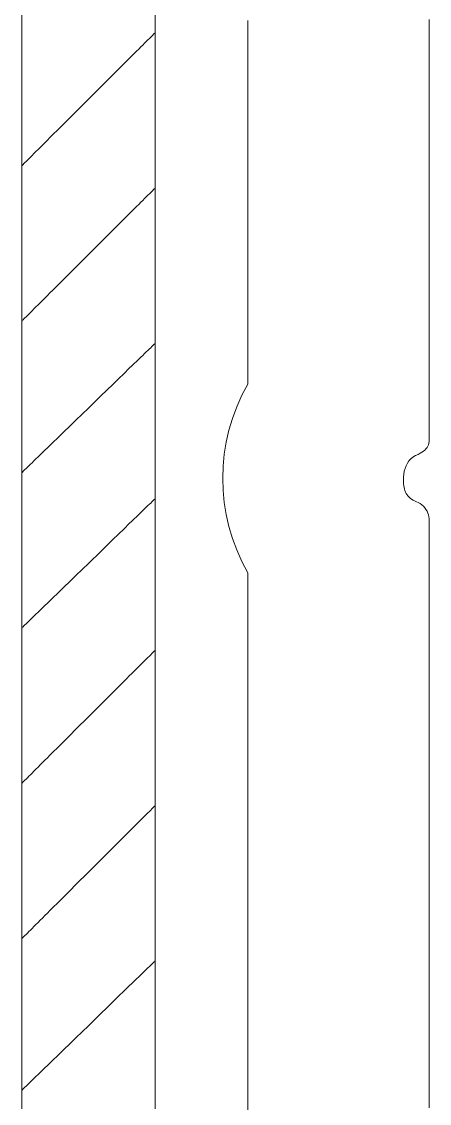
# Model space of a CAD drawing. Header units: millimetres. Extents: x -62 to 0, y 0 to 70.
# Drawn here: x -11.65 to -6.99, y 23.43 to 35.8 of the extents above; entities that cross this region are included whole.
import ezdxf

# ---------------------------------------------------------------- set-up
doc = ezdxf.new("R2010")
doc.units = ezdxf.units.MM
doc.header["$MEASUREMENT"] = 0
doc.layers.add('Layer 1', color=7, linetype='Continuous')

msp = doc.modelspace()

# ---------------------------------------------------------------- linework, layer by layer
at = {"layer": 'Layer 1', "lineweight": 18}
for points in [[(-11.646, 23.361), (-11.646, 23.436), (-11.646, 23.513), (-11.646, 23.589), (-11.646, 23.665), (-11.646, 23.742), (-11.646, 23.819), (-11.646, 23.896), (-11.646, 23.974), (-11.646, 24.051), (-11.646, 24.129), (-11.646, 24.207), (-11.646, 24.285), (-11.646, 24.363), (-11.646, 24.442), (-11.646, 24.52), (-11.646, 24.599), (-11.646, 24.678), (-11.646, 24.757), (-11.646, 24.837), (-11.646, 24.916), (-11.646, 24.996), (-11.646, 25.076), (-11.646, 25.156), (-11.646, 25.236), (-11.646, 25.317), (-11.646, 25.397), (-11.646, 25.478), (-11.646, 25.558), (-11.646, 25.639), (-11.646, 25.721), (-11.646, 25.802), (-11.646, 25.883), (-11.646, 25.965), (-11.646, 26.046), (-11.646, 26.128), (-11.646, 26.21), (-11.646, 26.292), (-11.646, 26.374), (-11.646, 26.456), (-11.646, 26.539), (-11.646, 26.621), (-11.646, 26.704), (-11.646, 26.786), (-11.646, 26.869), (-11.646, 26.952), (-11.646, 27.035), (-11.646, 27.118), (-11.646, 27.201), (-11.646, 27.368), (-11.646, 27.535), (-11.646, 27.703), (-11.646, 27.87), (-11.646, 28.038), (-11.646, 28.206), (-11.646, 28.375), (-11.646, 28.544), (-11.646, 28.713), (-11.646, 28.882), (-11.646, 29.051), (-11.646, 29.22), (-11.646, 29.39), (-11.646, 29.56), (-11.646, 29.899), (-11.646, 30.239), (-11.646, 30.579), (-11.646, 30.918), (-11.646, 31.088), (-11.646, 31.257), (-11.646, 31.427), (-11.646, 31.596), (-11.646, 31.765), (-11.646, 31.934), (-11.646, 32.103), (-11.646, 32.271), (-11.646, 32.44), (-11.646, 32.607), (-11.646, 32.775), (-11.646, 32.943), (-11.646, 33.11), (-11.646, 33.276), (-11.646, 33.359), (-11.646, 33.443), (-11.646, 33.526), (-11.646, 33.609), (-11.646, 33.691), (-11.646, 33.774), (-11.646, 33.857), (-11.646, 33.939), (-11.646, 34.021), (-11.646, 34.104), (-11.646, 34.186), (-11.646, 34.268), (-11.646, 34.35), (-11.646, 34.431), (-11.646, 34.513), (-11.646, 34.595), (-11.646, 34.676), (-11.646, 34.757), (-11.646, 34.838), (-11.646, 34.919), (-11.646, 35), (-11.646, 35.081), (-11.646, 35.161), (-11.646, 35.241), (-11.646, 35.322), (-11.646, 35.402), (-11.646, 35.482), (-11.646, 35.561), (-11.646, 35.641), (-11.646, 35.72), (-11.646, 35.799), (-11.646, 35.878)], [(-10.122, 35.878), (-10.122, 35.799), (-10.122, 35.72), (-10.122, 35.641), (-10.122, 35.561), (-10.122, 35.482), (-10.122, 35.402), (-10.122, 35.322), (-10.122, 35.241), (-10.122, 35.161), (-10.122, 35.081), (-10.122, 35), (-10.122, 34.919), (-10.122, 34.838), (-10.122, 34.757), (-10.122, 34.676), (-10.122, 34.595), (-10.122, 34.513), (-10.122, 34.431), (-10.122, 34.35), (-10.122, 34.268), (-10.122, 34.186), (-10.122, 34.104), (-10.122, 34.021), (-10.122, 33.939), (-10.122, 33.857), (-10.122, 33.774), (-10.122, 33.691), (-10.122, 33.609), (-10.122, 33.526), (-10.122, 33.443), (-10.122, 33.359), (-10.122, 33.276), (-10.122, 33.11), (-10.122, 32.943), (-10.122, 32.775), (-10.122, 32.607), (-10.122, 32.44), (-10.122, 32.271), (-10.122, 32.103), (-10.122, 31.934), (-10.122, 31.765), (-10.122, 31.596), (-10.122, 31.427), (-10.122, 31.257), (-10.122, 31.088), (-10.122, 30.918), (-10.122, 30.579), (-10.122, 30.239), (-10.122, 29.899), (-10.122, 29.56), (-10.122, 29.39), (-10.122, 29.22), (-10.122, 29.051), (-10.122, 28.882), (-10.122, 28.713), (-10.122, 28.544), (-10.122, 28.375), (-10.122, 28.206), (-10.122, 28.038), (-10.122, 27.87), (-10.122, 27.703), (-10.122, 27.535), (-10.122, 27.368), (-10.122, 27.201), (-10.122, 27.118), (-10.122, 27.035), (-10.122, 26.952), (-10.122, 26.869), (-10.122, 26.786), (-10.122, 26.704), (-10.122, 26.621), (-10.122, 26.539), (-10.122, 26.456), (-10.122, 26.374), (-10.122, 26.292), (-10.122, 26.21), (-10.122, 26.128), (-10.122, 26.046), (-10.122, 25.965), (-10.122, 25.883), (-10.122, 25.802), (-10.122, 25.721), (-10.122, 25.639), (-10.122, 25.558), (-10.122, 25.478), (-10.122, 25.397), (-10.122, 25.317), (-10.122, 25.236), (-10.122, 25.156), (-10.122, 25.076), (-10.122, 24.996), (-10.122, 24.916), (-10.122, 24.837), (-10.122, 24.757), (-10.122, 24.678), (-10.122, 24.599), (-10.122, 24.52), (-10.122, 24.442), (-10.122, 24.363), (-10.122, 24.285), (-10.122, 24.207), (-10.122, 24.129), (-10.122, 24.051), (-10.122, 23.974), (-10.122, 23.896), (-10.122, 23.819), (-10.122, 23.742), (-10.122, 23.665), (-10.122, 23.589), (-10.122, 23.513), (-10.122, 23.436), (-10.122, 23.361)], [(-9.063, 23.302), (-9.063, 23.428), (-9.063, 23.68), (-9.063, 23.933), (-9.063, 24.186), (-9.063, 24.438), (-9.063, 24.564), (-9.063, 24.689), (-9.063, 24.815), (-9.063, 24.939), (-9.063, 25.064), (-9.063, 25.187), (-9.063, 25.31), (-9.063, 25.433), (-9.063, 25.554), (-9.063, 25.675), (-9.063, 25.795), (-9.063, 25.914), (-9.063, 26.032), (-9.063, 26.091), (-9.063, 26.149), (-9.063, 26.207), (-9.063, 26.265), (-9.063, 26.323), (-9.063, 26.38), (-9.063, 26.437), (-9.063, 26.493), (-9.063, 26.55), (-9.063, 26.606), (-9.063, 26.661), (-9.063, 26.716), (-9.063, 26.771), (-9.063, 26.826), (-9.063, 26.88), (-9.063, 26.934), (-9.063, 26.987), (-9.063, 27.04), (-9.063, 27.093), (-9.063, 27.145), (-9.063, 27.197), (-9.063, 27.248), (-9.063, 27.299), (-9.063, 27.349), (-9.063, 27.4), (-9.063, 27.449), (-9.063, 27.498), (-9.063, 27.547), (-9.063, 27.595), (-9.063, 27.643), (-9.063, 27.69), (-9.063, 27.737), (-9.063, 27.783), (-9.063, 27.828), (-9.063, 27.873), (-9.063, 27.918), (-9.063, 27.962), (-9.063, 28.006), (-9.063, 28.049), (-9.063, 28.091), (-9.063, 28.133), (-9.063, 28.174), (-9.063, 28.215), (-9.063, 28.255), (-9.063, 28.294), (-9.063, 28.333), (-9.063, 28.371), (-9.063, 28.409), (-9.063, 28.446), (-9.063, 28.482), (-9.063, 28.518), (-9.063, 28.553), (-9.063, 28.587), (-9.063, 28.621), (-9.063, 28.654), (-9.063, 28.686), (-9.063, 28.718), (-9.063, 28.749), (-9.063, 28.779), (-9.063, 28.808), (-9.063, 28.837), (-9.063, 28.865), (-9.063, 28.892), (-9.063, 28.919), (-9.063, 28.945), (-9.063, 28.97), (-9.063, 28.994), (-9.063, 29.018), (-9.063, 29.04), (-9.063, 29.062), (-9.063, 29.083), (-9.063, 29.103), (-9.063, 29.123), (-9.063, 29.142), (-9.063, 29.159), (-9.063, 29.176), (-9.063, 29.192), (-9.063, 29.208), (-9.063, 29.222), (-9.063, 29.236), (-9.063, 29.248), (-9.063, 29.26), (-9.063, 29.271), (-9.063, 29.281), (-9.063, 29.29), (-9.063, 29.298), (-9.063, 29.305), (-9.063, 29.311), (-9.063, 29.317), (-9.063, 29.321), (-9.063, 29.324), (-9.063, 29.327), (-9.063, 29.328), (-9.063, 29.329), (-9.063, 29.341), (-9.063, 29.356), (-9.063, 29.371), (-9.063, 29.388), (-9.063, 29.405), (-9.063, 29.422), (-9.063, 29.439), (-9.063, 29.456), (-9.063, 29.471), (-9.063, 29.486), (-9.063, 29.498), (-9.13, 29.627), (-9.188, 29.758), (-9.237, 29.891), (-9.277, 30.026), (-9.309, 30.162), (-9.331, 30.3), (-9.344, 30.439), (-9.349, 30.577), (-9.344, 30.716), (-9.331, 30.855), (-9.309, 30.992), (-9.277, 31.129), (-9.237, 31.264), (-9.188, 31.397), (-9.13, 31.528), (-9.063, 31.657), (-9.063, 31.668), (-9.063, 31.68), (-9.063, 31.691), (-9.063, 31.703), (-9.063, 31.714), (-9.063, 31.726), (-9.063, 31.737), (-9.063, 31.749), (-9.063, 31.76), (-9.063, 31.772), (-9.063, 31.784), (-9.063, 31.784), (-9.063, 31.786), (-9.063, 31.788), (-9.063, 31.791), (-9.063, 31.796), (-9.063, 31.801), (-9.063, 31.807), (-9.063, 31.815), (-9.063, 31.823), (-9.063, 31.832), (-9.063, 31.842), (-9.063, 31.853), (-9.063, 31.865), (-9.063, 31.877), (-9.063, 31.891), (-9.063, 31.905), (-9.063, 31.921), (-9.063, 31.937), (-9.063, 31.954), (-9.063, 31.972), (-9.063, 31.99), (-9.063, 32.01), (-9.063, 32.03), (-9.063, 32.051), (-9.063, 32.073), (-9.063, 32.096), (-9.063, 32.12), (-9.063, 32.144), (-9.063, 32.169), (-9.063, 32.195), (-9.063, 32.222), (-9.063, 32.249), (-9.063, 32.277), (-9.063, 32.306), (-9.063, 32.336), (-9.063, 32.366), (-9.063, 32.397), (-9.063, 32.429), (-9.063, 32.461), (-9.063, 32.494), (-9.063, 32.528), (-9.063, 32.563), (-9.063, 32.598), (-9.063, 32.634), (-9.063, 32.67), (-9.063, 32.707), (-9.063, 32.745), (-9.063, 32.783), (-9.063, 32.822), (-9.063, 32.862), (-9.063, 32.902), (-9.063, 32.943), (-9.063, 32.984), (-9.063, 33.026), (-9.063, 33.069), (-9.063, 33.112), (-9.063, 33.156), (-9.063, 33.2), (-9.063, 33.245), (-9.063, 33.29), (-9.063, 33.336), (-9.063, 33.382), (-9.063, 33.429), (-9.063, 33.476), (-9.063, 33.524), (-9.063, 33.573), (-9.063, 33.621), (-9.063, 33.671), (-9.063, 33.721), (-9.063, 33.771), (-9.063, 33.821), (-9.063, 33.873), (-9.063, 33.924), (-9.063, 33.976), (-9.063, 34.028), (-9.063, 34.081), (-9.063, 34.134), (-9.063, 34.188), (-9.063, 34.242), (-9.063, 34.296), (-9.063, 34.351), (-9.063, 34.406), (-9.063, 34.462), (-9.063, 34.518), (-9.063, 34.574), (-9.063, 34.63), (-9.063, 34.687), (-9.063, 34.744), (-9.063, 34.802), (-9.063, 34.859), (-9.063, 34.917), (-9.063, 34.976), (-9.063, 35.034), (-9.063, 35.093), (-9.063, 35.152), (-9.063, 35.212), (-9.063, 35.331), (-9.063, 35.452), (-9.063, 35.573), (-9.063, 35.695), (-9.063, 35.818)], [(-6.988, 35.83), (-6.988, 35.775), (-6.988, 35.719), (-6.988, 35.664), (-6.988, 35.609), (-6.988, 35.554), (-6.988, 35.499), (-6.988, 35.445), (-6.988, 35.39), (-6.988, 35.336), (-6.988, 35.283), (-6.988, 35.229), (-6.988, 35.176), (-6.988, 35.123), (-6.988, 35.07), (-6.988, 35.017), (-6.988, 34.965), (-6.988, 34.913), (-6.988, 34.861), (-6.988, 34.81), (-6.988, 34.758), (-6.988, 34.707), (-6.988, 34.656), (-6.988, 34.606), (-6.988, 34.556), (-6.988, 34.506), (-6.988, 34.456), (-6.988, 34.406), (-6.988, 34.357), (-6.988, 34.308), (-6.988, 34.26), (-6.988, 34.211), (-6.988, 34.163), (-6.988, 34.115), (-6.988, 34.068), (-6.988, 34.021), (-6.988, 33.974), (-6.988, 33.927), (-6.988, 33.881), (-6.988, 33.834), (-6.988, 33.789), (-6.988, 33.743), (-6.988, 33.698), (-6.988, 33.653), (-6.988, 33.609), (-6.988, 33.564), (-6.988, 33.52), (-6.988, 33.477), (-6.988, 33.433), (-6.988, 33.39), (-6.988, 33.347), (-6.988, 33.305), (-6.988, 33.263), (-6.988, 33.221), (-6.988, 33.18), (-6.988, 33.139), (-6.988, 33.098), (-6.988, 33.057), (-6.988, 33.017), (-6.988, 32.977), (-6.988, 32.938), (-6.988, 32.899), (-6.988, 32.86), (-6.988, 32.822), (-6.988, 32.784), (-6.988, 32.746), (-6.988, 32.709), (-6.988, 32.671), (-6.988, 32.635), (-6.988, 32.598), (-6.988, 32.562), (-6.988, 32.527), (-6.988, 32.492), (-6.988, 32.457), (-6.988, 32.422), (-6.988, 32.388), (-6.988, 32.354), (-6.988, 32.321), (-6.988, 32.288), (-6.988, 32.255), (-6.988, 32.223), (-6.988, 32.191), (-6.988, 32.159), (-6.988, 32.128), (-6.988, 32.097), (-6.988, 32.067), (-6.988, 32.037), (-6.988, 32.007), (-6.988, 31.978), (-6.988, 31.949), (-6.988, 31.921), (-6.988, 31.893), (-6.988, 31.865), (-6.988, 31.838), (-6.988, 31.811), (-6.988, 31.785), (-6.988, 31.759), (-6.988, 31.733), (-6.988, 31.708), (-6.988, 31.684), (-6.988, 31.659), (-6.988, 31.635), (-6.988, 31.612), (-6.988, 31.589), (-6.988, 31.566), (-6.988, 31.544), (-6.988, 31.522), (-6.988, 31.501), (-6.988, 31.48), (-6.988, 31.46), (-6.988, 31.44), (-6.988, 31.42), (-6.988, 31.401), (-6.988, 31.382), (-6.988, 31.364), (-6.988, 31.346), (-6.988, 31.329), (-6.988, 31.312), (-6.988, 31.295), (-6.988, 31.279), (-6.988, 31.264), (-6.988, 31.249), (-6.988, 31.234), (-6.988, 31.22), (-6.988, 31.206), (-6.988, 31.193), (-6.988, 31.181), (-6.988, 31.168), (-6.988, 31.157), (-6.988, 31.145), (-6.988, 31.14), (-6.988, 31.134), (-6.988, 31.129), (-6.988, 31.124), (-6.988, 31.119), (-6.988, 31.114), (-6.988, 31.109), (-6.988, 31.105), (-6.988, 31.1), (-6.988, 31.096), (-6.988, 31.092), (-6.988, 31.088), (-6.988, 31.084), (-6.988, 31.08), (-6.988, 31.076), (-6.988, 31.072), (-6.988, 31.069), (-6.988, 31.065), (-6.988, 31.062), (-6.988, 31.059), (-6.988, 31.056), (-6.988, 31.053), (-6.988, 31.05), (-6.988, 31.048), (-6.988, 31.045), (-6.988, 31.043), (-6.988, 31.041), (-6.988, 31.038), (-6.988, 31.036), (-6.988, 31.035), (-6.988, 31.033), (-6.988, 31.031), (-6.988, 31.03), (-6.988, 31.028), (-6.988, 31.027), (-6.988, 31.026), (-6.988, 31.025), (-6.988, 31.024), (-6.988, 31.023), (-6.988, 31.023), (-6.988, 31.022), (-6.988, 31.022), (-6.988, 31.022), (-6.988, 31.022), (-6.989, 31), (-6.992, 30.98), (-6.997, 30.961), (-7.005, 30.944), (-7.014, 30.929), (-7.026, 30.914), (-7.039, 30.901), (-7.055, 30.888), (-7.073, 30.876), (-7.093, 30.864), (-7.115, 30.852), (-7.147, 30.839), (-7.176, 30.821), (-7.201, 30.801), (-7.222, 30.777), (-7.239, 30.75), (-7.254, 30.721), (-7.265, 30.691), (-7.274, 30.658), (-7.28, 30.625), (-7.283, 30.591), (-7.284, 30.556), (-7.284, 30.534), (-7.282, 30.513), (-7.28, 30.493), (-7.277, 30.474), (-7.272, 30.455), (-7.266, 30.438), (-7.26, 30.421), (-7.252, 30.405), (-7.242, 30.39), (-7.232, 30.376), (-7.219, 30.363), (-7.206, 30.351), (-7.191, 30.339), (-7.174, 30.329), (-7.156, 30.319), (-7.136, 30.31), (-7.115, 30.302), (-7.093, 30.29), (-7.073, 30.275), (-7.055, 30.259), (-7.039, 30.241), (-7.026, 30.222), (-7.014, 30.202), (-7.005, 30.181), (-6.997, 30.159), (-6.992, 30.137), (-6.989, 30.114), (-6.988, 30.091), (-6.988, 30.091), (-6.988, 30.09), (-6.988, 30.089), (-6.988, 30.088), (-6.988, 30.087), (-6.988, 30.085), (-6.988, 30.083), (-6.988, 30.08), (-6.988, 30.078), (-6.988, 30.075), (-6.988, 30.071), (-6.988, 30.068), (-6.988, 30.064), (-6.988, 30.06), (-6.988, 30.055), (-6.988, 30.05), (-6.988, 30.045), (-6.988, 30.04), (-6.988, 30.034), (-6.988, 30.028), (-6.988, 30.022), (-6.988, 30.015), (-6.988, 30.008), (-6.988, 30.001), (-6.988, 29.993), (-6.988, 29.985), (-6.988, 29.977), (-6.988, 29.969), (-6.988, 29.96), (-6.988, 29.951), (-6.988, 29.942), (-6.988, 29.932), (-6.988, 29.923), (-6.988, 29.913), (-6.988, 29.902), (-6.988, 29.891), (-6.988, 29.881), (-6.988, 29.869), (-6.988, 29.858), (-6.988, 29.846), (-6.988, 29.834), (-6.988, 29.822), (-6.988, 29.809), (-6.988, 29.796), (-6.988, 29.783), (-6.988, 29.77), (-6.988, 29.756), (-6.988, 29.742), (-6.988, 29.728), (-6.988, 29.714), (-6.988, 29.699), (-6.988, 29.684), (-6.988, 29.669), (-6.988, 29.653), (-6.988, 29.638), (-6.988, 29.622), (-6.988, 29.606), (-6.988, 29.589), (-6.988, 29.572), (-6.988, 29.555), (-6.988, 29.538), (-6.988, 29.521), (-6.988, 29.503), (-6.988, 29.485), (-6.988, 29.467), (-6.988, 29.449), (-6.988, 29.43), (-6.988, 29.411), (-6.988, 29.392), (-6.988, 29.372), (-6.988, 29.353), (-6.988, 29.333), (-6.988, 29.313), (-6.988, 29.293), (-6.988, 29.272), (-6.988, 29.251), (-6.988, 29.23), (-6.988, 29.209), (-6.988, 29.188), (-6.988, 29.166), (-6.988, 29.144), (-6.988, 29.122), (-6.988, 29.1), (-6.988, 29.077), (-6.988, 29.054), (-6.988, 29.031), (-6.988, 29.008), (-6.988, 28.985), (-6.988, 28.961), (-6.988, 28.937), (-6.988, 28.913), (-6.988, 28.889), (-6.988, 28.865), (-6.988, 28.84), (-6.988, 28.815), (-6.988, 28.79), (-6.988, 28.765), (-6.988, 28.739), (-6.988, 28.714), (-6.988, 28.688), (-6.988, 28.636), (-6.988, 28.582), (-6.988, 28.529), (-6.988, 28.474), (-6.988, 28.419), (-6.988, 28.363), (-6.988, 28.306), (-6.988, 28.248), (-6.988, 28.19), (-6.988, 28.131), (-6.988, 28.072), (-6.988, 28.011), (-6.988, 27.95), (-6.988, 27.889), (-6.988, 27.826), (-6.988, 27.764), (-6.988, 27.7), (-6.988, 27.636), (-6.988, 27.571), (-6.988, 27.506), (-6.988, 27.44), (-6.988, 27.373), (-6.988, 27.306), (-6.988, 27.239), (-6.988, 27.171), (-6.988, 27.102), (-6.988, 27.033), (-6.988, 26.963), (-6.988, 26.893), (-6.988, 26.822), (-6.988, 26.751), (-6.988, 26.679), (-6.988, 26.607), (-6.988, 26.534), (-6.988, 26.461), (-6.988, 26.388), (-6.988, 26.314), (-6.988, 26.24), (-6.988, 26.165), (-6.988, 26.09), (-6.988, 26.014), (-6.988, 25.939), (-6.988, 25.862), (-6.988, 25.786), (-6.988, 25.709), (-6.988, 25.632), (-6.988, 25.554), (-6.988, 25.476), (-6.988, 25.398), (-6.988, 25.319), (-6.988, 25.241), (-6.988, 25.162), (-6.988, 25.082), (-6.988, 25.003), (-6.988, 24.923), (-6.988, 24.843), (-6.988, 24.763), (-6.988, 24.682), (-6.988, 24.521), (-6.988, 24.358), (-6.988, 24.196), (-6.988, 24.032), (-6.988, 23.868), (-6.988, 23.704), (-6.988, 23.539), (-6.988, 23.374)], [(-10.122, 35.677), (-10.123, 35.676), (-10.126, 35.673), (-10.131, 35.667), (-10.139, 35.66), (-10.148, 35.651), (-10.159, 35.639), (-10.172, 35.626), (-10.187, 35.612), (-10.204, 35.595), (-10.222, 35.577), (-10.241, 35.558), (-10.262, 35.536), (-10.285, 35.514), (-10.309, 35.49), (-10.334, 35.465), (-10.36, 35.439), (-10.387, 35.412), (-10.416, 35.383), (-10.445, 35.354), (-10.475, 35.324), (-10.538, 35.261), (-10.604, 35.195), (-10.672, 35.127), (-10.742, 35.057), (-10.884, 34.915), (-11.026, 34.773), (-11.096, 34.704), (-11.164, 34.636), (-11.23, 34.57), (-11.293, 34.507), (-11.323, 34.477), (-11.352, 34.447), (-11.381, 34.419), (-11.408, 34.392), (-11.434, 34.365), (-11.459, 34.34), (-11.483, 34.317), (-11.506, 34.294), (-11.527, 34.273), (-11.546, 34.253), (-11.564, 34.235), (-11.581, 34.219), (-11.595, 34.204), (-11.609, 34.191), (-11.62, 34.18), (-11.629, 34.171), (-11.636, 34.163), (-11.642, 34.158), (-11.645, 34.155), (-11.646, 34.154)], [(-10.122, 33.9), (-10.123, 33.898), (-10.126, 33.895), (-10.131, 33.89), (-10.139, 33.882), (-10.148, 33.873), (-10.159, 33.862), (-10.172, 33.849), (-10.187, 33.834), (-10.204, 33.818), (-10.222, 33.8), (-10.241, 33.78), (-10.262, 33.759), (-10.285, 33.737), (-10.309, 33.713), (-10.334, 33.688), (-10.36, 33.662), (-10.387, 33.634), (-10.416, 33.606), (-10.445, 33.576), (-10.475, 33.546), (-10.538, 33.483), (-10.604, 33.418), (-10.672, 33.35), (-10.742, 33.28), (-10.884, 33.138), (-11.026, 32.996), (-11.096, 32.926), (-11.164, 32.858), (-11.23, 32.792), (-11.293, 32.729), (-11.323, 32.699), (-11.352, 32.67), (-11.381, 32.641), (-11.408, 32.614), (-11.434, 32.588), (-11.459, 32.563), (-11.483, 32.539), (-11.506, 32.517), (-11.527, 32.496), (-11.546, 32.476), (-11.564, 32.458), (-11.581, 32.441), (-11.595, 32.427), (-11.609, 32.414), (-11.62, 32.402), (-11.629, 32.393), (-11.636, 32.386), (-11.642, 32.38), (-11.645, 32.377), (-11.646, 32.376)], [(-10.122, 32.122), (-10.123, 32.121), (-10.126, 32.118), (-10.131, 32.113), (-10.139, 32.105), (-10.148, 32.096), (-10.159, 32.085), (-10.172, 32.073), (-10.187, 32.058), (-10.204, 32.042), (-10.222, 32.025), (-10.241, 32.006), (-10.262, 31.985), (-10.285, 31.964), (-10.309, 31.94), (-10.334, 31.916), (-10.36, 31.891), (-10.387, 31.864), (-10.416, 31.837), (-10.475, 31.779), (-10.538, 31.717), (-10.604, 31.653), (-10.672, 31.587), (-10.742, 31.52), (-10.884, 31.382), (-11.026, 31.243), (-11.096, 31.176), (-11.164, 31.11), (-11.23, 31.046), (-11.293, 30.984), (-11.352, 30.926), (-11.381, 30.899), (-11.408, 30.872), (-11.434, 30.847), (-11.459, 30.823), (-11.483, 30.799), (-11.506, 30.778), (-11.527, 30.757), (-11.546, 30.738), (-11.564, 30.721), (-11.581, 30.705), (-11.595, 30.69), (-11.609, 30.678), (-11.62, 30.667), (-11.629, 30.658), (-11.636, 30.65), (-11.642, 30.645), (-11.645, 30.642), (-11.646, 30.641)], [(-10.122, 30.345), (-10.123, 30.344), (-10.126, 30.34), (-10.131, 30.335), (-10.139, 30.328), (-10.148, 30.319), (-10.159, 30.308), (-10.172, 30.295), (-10.187, 30.281), (-10.204, 30.265), (-10.222, 30.247), (-10.241, 30.228), (-10.262, 30.208), (-10.285, 30.186), (-10.309, 30.163), (-10.334, 30.139), (-10.36, 30.113), (-10.387, 30.087), (-10.416, 30.059), (-10.475, 30.001), (-10.538, 29.94), (-10.604, 29.876), (-10.672, 29.81), (-10.742, 29.742), (-10.884, 29.604), (-11.026, 29.466), (-11.096, 29.398), (-11.164, 29.332), (-11.23, 29.268), (-11.293, 29.207), (-11.352, 29.149), (-11.381, 29.121), (-11.408, 29.095), (-11.434, 29.069), (-11.459, 29.045), (-11.483, 29.022), (-11.506, 29), (-11.527, 28.98), (-11.546, 28.961), (-11.564, 28.943), (-11.581, 28.927), (-11.595, 28.913), (-11.609, 28.9), (-11.62, 28.889), (-11.629, 28.88), (-11.636, 28.873), (-11.642, 28.868), (-11.645, 28.864), (-11.646, 28.863)], [(-10.122, 28.61), (-10.123, 28.608), (-10.126, 28.605), (-10.131, 28.6), (-10.139, 28.592), (-10.148, 28.583), (-10.159, 28.572), (-10.172, 28.559), (-10.187, 28.544), (-10.204, 28.528), (-10.222, 28.51), (-10.241, 28.49), (-10.262, 28.469), (-10.285, 28.446), (-10.309, 28.423), (-10.334, 28.398), (-10.36, 28.371), (-10.387, 28.344), (-10.416, 28.316), (-10.445, 28.286), (-10.475, 28.256), (-10.538, 28.193), (-10.604, 28.127), (-10.672, 28.059), (-10.742, 27.99), (-10.884, 27.848), (-11.026, 27.706), (-11.096, 27.636), (-11.164, 27.568), (-11.23, 27.502), (-11.293, 27.439), (-11.323, 27.409), (-11.352, 27.38), (-11.381, 27.351), (-11.408, 27.324), (-11.434, 27.298), (-11.459, 27.273), (-11.483, 27.249), (-11.506, 27.227), (-11.527, 27.205), (-11.546, 27.186), (-11.564, 27.168), (-11.581, 27.151), (-11.595, 27.137), (-11.609, 27.124), (-11.62, 27.112), (-11.629, 27.103), (-11.636, 27.096), (-11.642, 27.09), (-11.645, 27.087), (-11.646, 27.086)], [(-10.122, 26.832), (-10.123, 26.831), (-10.126, 26.828), (-10.131, 26.822), (-10.139, 26.815), (-10.148, 26.806), (-10.159, 26.794), (-10.172, 26.781), (-10.187, 26.767), (-10.204, 26.75), (-10.222, 26.732), (-10.241, 26.712), (-10.262, 26.691), (-10.285, 26.669), (-10.309, 26.645), (-10.334, 26.62), (-10.36, 26.594), (-10.387, 26.567), (-10.416, 26.538), (-10.445, 26.509), (-10.475, 26.479), (-10.538, 26.416), (-10.604, 26.35), (-10.672, 26.282), (-10.742, 26.212), (-10.884, 26.07), (-11.026, 25.928), (-11.096, 25.858), (-11.164, 25.79), (-11.23, 25.725), (-11.293, 25.662), (-11.323, 25.632), (-11.352, 25.602), (-11.381, 25.574), (-11.408, 25.546), (-11.434, 25.52), (-11.459, 25.495), (-11.483, 25.471), (-11.506, 25.449), (-11.527, 25.428), (-11.546, 25.408), (-11.564, 25.39), (-11.581, 25.374), (-11.595, 25.359), (-11.609, 25.346), (-11.62, 25.335), (-11.629, 25.326), (-11.636, 25.318), (-11.642, 25.313), (-11.645, 25.31), (-11.646, 25.308)], [(-10.122, 25.055), (-10.123, 25.053), (-10.126, 25.05), (-10.131, 25.045), (-10.139, 25.038), (-10.148, 25.029), (-10.159, 25.018), (-10.172, 25.005), (-10.187, 24.991), (-10.204, 24.975), (-10.222, 24.957), (-10.241, 24.938), (-10.262, 24.918), (-10.285, 24.896), (-10.309, 24.873), (-10.334, 24.849), (-10.36, 24.823), (-10.387, 24.796), (-10.416, 24.769), (-10.475, 24.711), (-10.538, 24.65), (-10.604, 24.586), (-10.672, 24.52), (-10.742, 24.452), (-10.884, 24.314), (-11.026, 24.176), (-11.096, 24.108), (-11.164, 24.042), (-11.23, 23.978), (-11.293, 23.917), (-11.352, 23.859), (-11.381, 23.831), (-11.408, 23.805), (-11.434, 23.779), (-11.459, 23.755), (-11.483, 23.732), (-11.506, 23.71), (-11.527, 23.689), (-11.546, 23.67), (-11.564, 23.653), (-11.581, 23.637), (-11.595, 23.622), (-11.609, 23.61), (-11.62, 23.599), (-11.629, 23.59), (-11.636, 23.583), (-11.642, 23.577), (-11.645, 23.574), (-11.646, 23.573)]]:
    msp.add_lwpolyline(points, dxfattribs=at)

doc.saveas('drawing.dxf')
